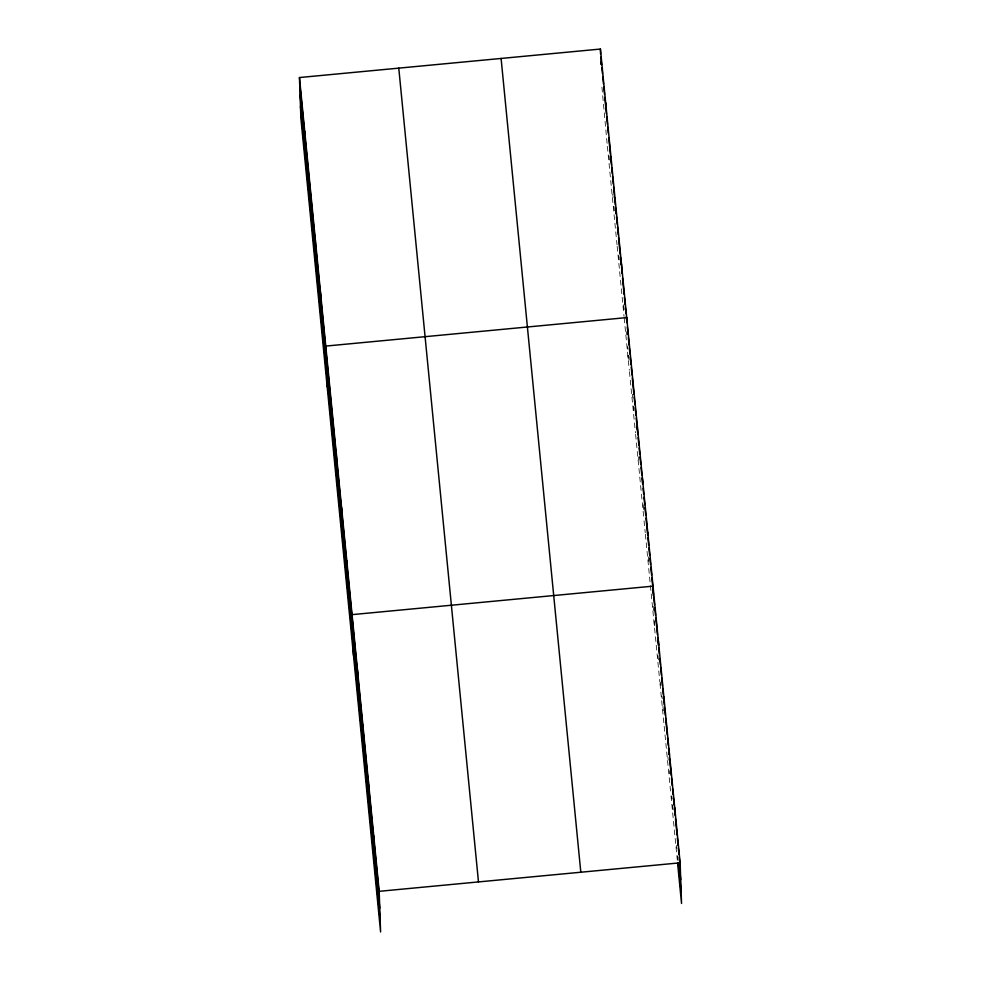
<?xml version="1.0" encoding="UTF-8"?>
<svg xmlns="http://www.w3.org/2000/svg" width="981" height="981" viewBox="0 0 981 981"><rect width="100%" height="100%" fill="white"/><g stroke="black" fill="none" stroke-linecap="round" stroke-linejoin="round"><path stroke-width="0.74" stroke-dasharray="4.91 3.68" d="M609.017 155.538L609.459 160.013M612.818 194.324L613.113 197.316M613.983 206.268L614.425 210.743M618.803 255.501L619.244 259.977M623.634 304.735L624.21 310.695M626.258 331.59L626.552 334.57M628.6 355.453L629.042 359.929M632.402 394.252L632.696 397.231M633.567 406.183L634.008 410.659M638.533 456.913L638.827 459.893M643.217 504.651L643.794 510.623M648.331 556.865L648.772 561.34M653.15 606.099L653.591 610.574M657.981 655.431L658.423 659.919M660.618 682.359L660.912 685.351M661.942 695.811L662.236 698.803M662.96 706.283L663.401 710.771M667.951 757.136L668.245 760.128M669.263 770.6L669.557 773.592M671.752 796.02L672.046 799.012M672.635 804.996L673.224 810.98M676.596 845.377L676.878 848.369M677.613 855.849L678.055 860.337M607.08 143.385L601.623 83.814M607.374 146.377L617.024 244.845M617.172 246.329L619.514 270.204M619.649 271.7L624.039 316.458M624.186 317.942L629.299 370.168M629.446 371.652L635.443 432.829M635.59 434.313L643.916 519.354M644.063 520.85L645.228 532.781M645.375 534.277L651.077 592.463M651.225 593.959L659.857 682.114M660.005 683.61L670.697 792.783M670.992 795.775L677.295 860.092M654.229 620.912L654.437 626.773M627.717 346.501L627.828 349.432M628.024 355.294L628.134 358.224"/><path stroke-width="1.47" d="M299.463 77.536L379.181 891.324L380.591 931.95L300.873 118.174L299.463 77.536L600.409 49.05L680.127 862.826L681.537 903.464L677.589 863.084M379.181 891.324L680.127 862.826M600.875 57.143L601.611 64.599M601.905 67.591L602.481 73.55M602.775 76.543L603.511 83.998M603.793 86.978L604.529 94.446M604.823 97.426L606.43 113.833M606.724 116.825L607.447 124.28M607.742 127.26L608.33 133.232M608.772 137.708L610.378 154.115M610.673 157.107L611.396 164.563M611.69 167.543L612.279 173.514M612.573 176.494L613.297 183.962M613.591 186.942L614.327 194.397M614.609 197.389L615.345 204.845M615.639 207.825L616.227 213.797M616.509 216.776L617.245 224.244M617.54 227.224L618.263 234.68M618.557 237.672L620.164 254.079M620.458 257.059L621.194 264.527M622.064 273.478L621.451 263.889M622.506 277.954L624.112 294.361M624.407 297.341L625.142 304.809M625.424 307.789L626.013 313.761M626.307 316.74L626.896 322.712L626.712 317.599L325.766 346.085L327.188 386.71M627.325 327.188L628.061 334.644M628.355 337.623L629.079 345.091M629.373 348.071L629.961 354.043M630.256 357.023L630.979 364.478M631.274 367.47L632.009 374.926M632.304 377.906L633.91 394.325M634.192 397.305L634.928 404.761M635.222 407.753L635.946 415.208M636.24 418.188L636.828 424.16M637.123 427.14L637.846 434.608M638.14 437.587L638.876 445.043M639.171 448.035L639.747 453.995M640.041 456.987L640.777 464.442M641.071 467.422L641.795 474.89M642.089 477.87L642.678 483.841L642.494 478.728M643.107 488.317L643.695 494.277M643.99 497.269L644.725 504.725M645.008 507.704L645.743 515.172M646.038 518.152L647.644 534.559M647.938 537.551L648.662 545.007M648.956 547.987L649.692 555.454M649.986 558.434L650.562 564.406M650.857 567.386L651.592 574.841M651.887 577.834L652.61 585.289M652.905 588.269L653.493 594.253M653.787 597.245L654.511 604.713M654.805 607.705L655.541 615.185M655.835 618.177L657.442 634.633M657.736 637.625L658.472 645.093M658.766 648.085L659.355 654.069M659.784 658.558L660.372 664.542M660.667 667.534L661.402 675.014M661.697 678.006L662.433 685.474M662.715 688.466L663.303 694.45M663.597 697.442L664.333 704.922M664.628 707.914L665.351 715.394M665.645 718.386L667.264 734.83M667.558 737.822L668.282 745.302M668.576 748.295L669.165 754.279M669.606 758.767L671.212 775.211M671.507 778.203L672.243 785.683M672.537 788.675L673.125 794.659M673.42 797.651L674.143 805.131M674.438 808.123L675.173 815.591M675.468 818.583L677.074 835.039M677.368 838.032L678.104 845.512M678.398 848.504L678.987 854.488M679.269 857.468L680.299 867.94M679.097 863.206L680.716 879.663M678.349 863.329L681.133 891.741M501.095 58.455L580.813 872.232M398.776 68.143L478.483 881.919M299.634 82.649L379.353 896.426M300.051 94.372L379.757 908.148M300.468 106.451L380.187 920.227M674.707 807.498L674.879 812.611M669.275 752.157L669.373 754.708M663.855 696.817L664.039 701.93M658.435 641.488L658.57 645.314M653.346 595.651L653.015 586.148L352.069 614.633L353.491 655.259M647.754 532.438L647.852 534.988M637.233 425.018L637.417 430.132M631.972 371.309L632.058 373.859M616.191 210.179L616.326 214.017M610.93 156.47L611.102 161.583M605.669 102.76L605.841 107.873M600.409 49.05L600.58 54.163M600.838 61.484L600.936 64.415M373.761 835.984L373.933 841.097M368.329 780.643L368.513 785.756M362.909 725.315L363.093 730.416M357.489 669.974L357.673 675.087M346.808 560.924L346.992 566.037M341.547 507.214L341.731 512.327M336.287 453.504L336.471 458.618M331.026 399.794L331.21 404.908M320.505 292.375L320.689 297.488M315.244 238.665L315.416 243.779M309.984 184.955L310.155 190.069M304.723 131.246L304.895 136.359"/></g></svg>
